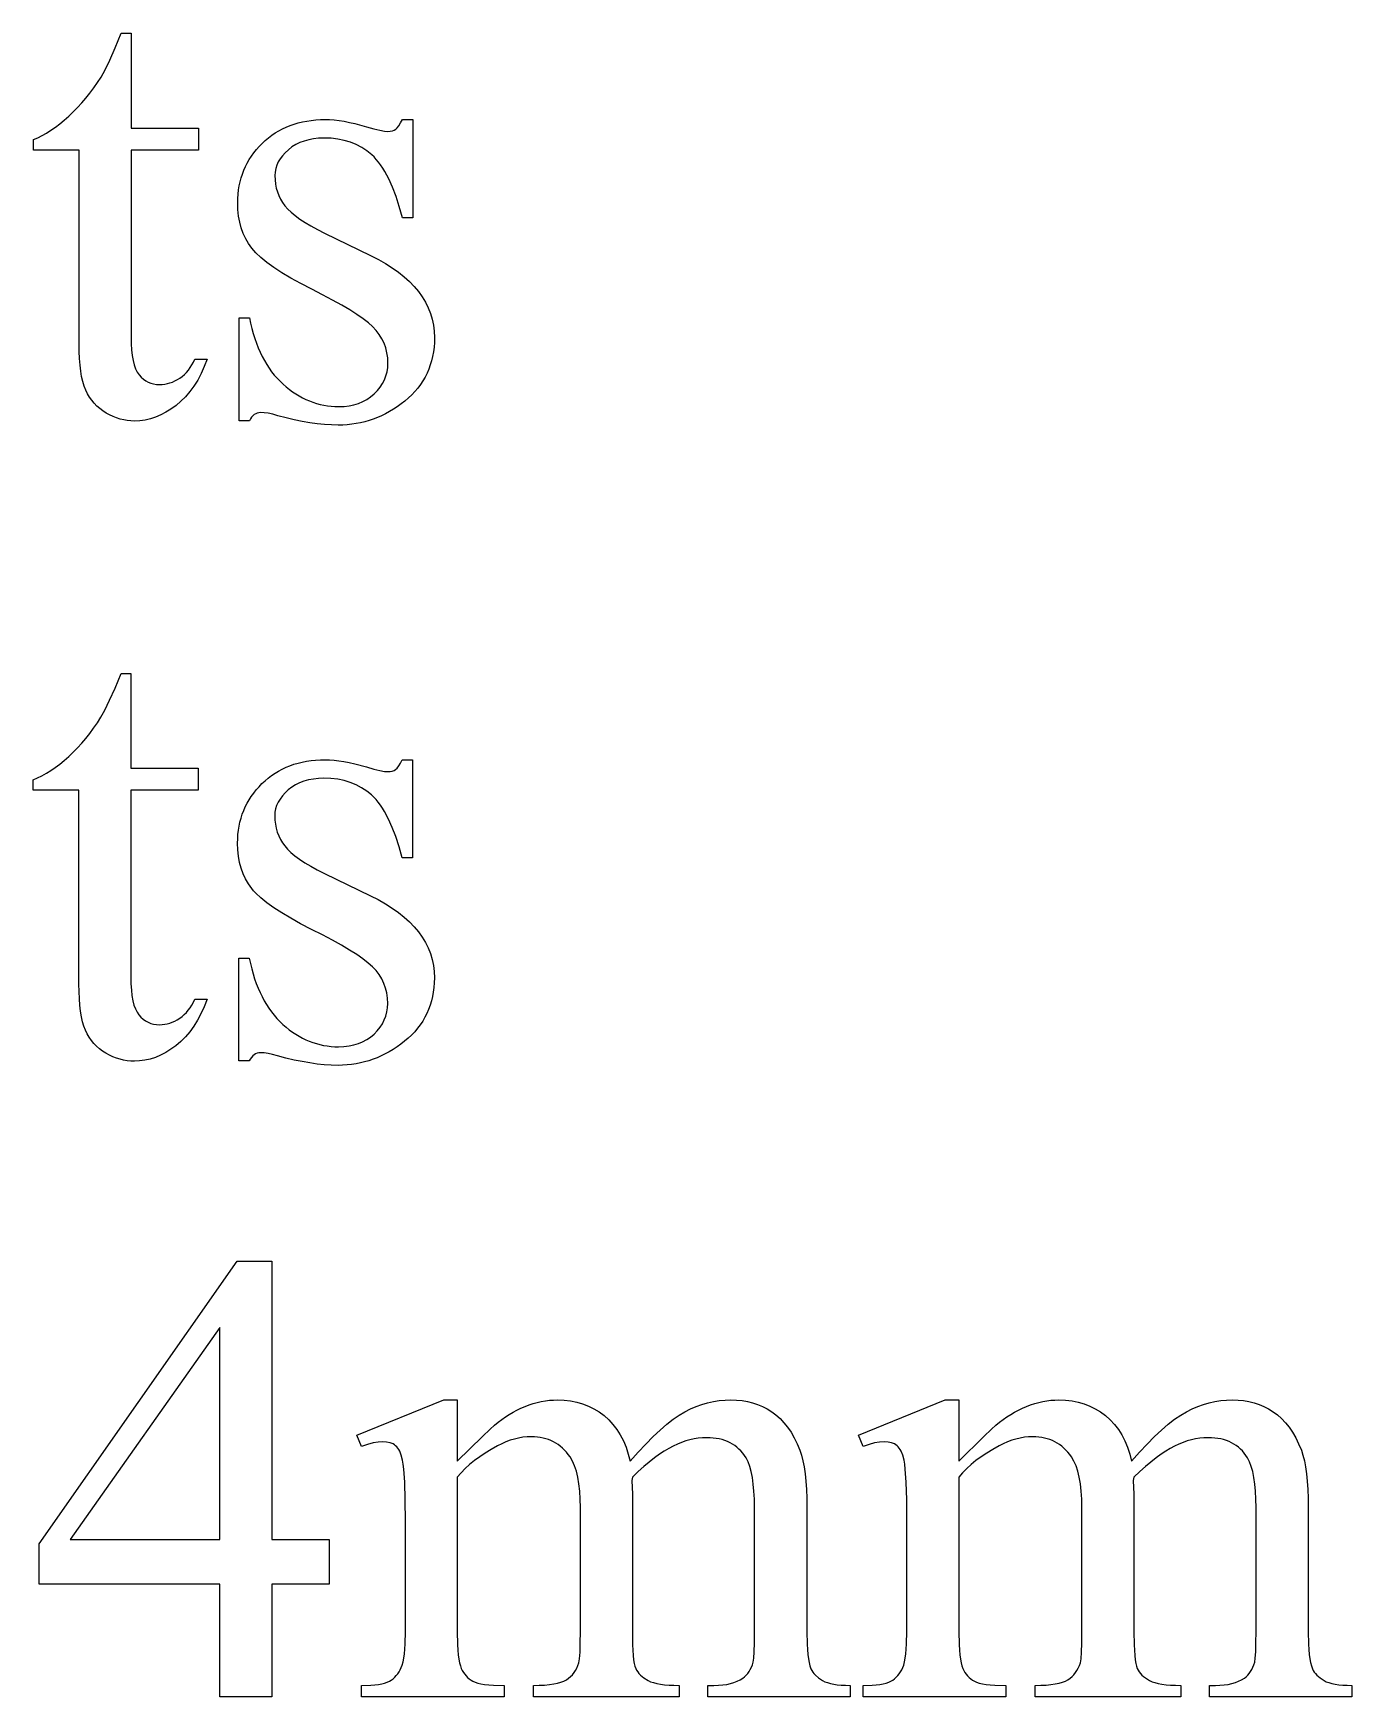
# Model space of a CAD drawing. Extents: x 9 to 960, y -397 to 558.
# Drawn here: x 550 to 611.7, y -330.8 to -252.9 of the extents above; entities that cross this region are included whole.
import ezdxf

# ---------------------------------------------------------------- set-up
doc = ezdxf.new("R2010")
doc.units = 0
doc.header["$MEASUREMENT"] = 0
for name, color, linetype in [('EXT', 1, 'CONTINUOUS'), ('INT', 5, 'CONTINUOUS'), ('POCKET_2_5MM', 3, 'CONTINUOUS')]:
    doc.layers.add(name, color=color, linetype=linetype)

msp = doc.modelspace()

# ---------------------------------------------------------------- linework, layer by layer
at = {"layer": 'EXT'}
for points in [[(554.535, -282.878), (554.535, -287.317), (557.692, -287.317), (557.692, -288.35), (554.535, -288.35), (554.535, -297.111), (554.541, -297.426), (554.559, -297.714), (554.588, -297.975), (554.629, -298.21), (554.682, -298.417), (554.747, -298.599), (554.823, -298.753), (554.912, -298.881), (555.009, -298.988), (555.113, -299.081), (555.224, -299.159), (555.341, -299.224), (555.465, -299.274), (555.596, -299.309), (555.733, -299.331), (555.878, -299.338), (555.999, -299.333), (556.119, -299.319), (556.238, -299.295), (556.357, -299.262), (556.474, -299.22), (556.591, -299.168), (556.707, -299.106), (556.822, -299.036), (556.933, -298.955), (557.037, -298.866), (557.135, -298.768), (557.227, -298.661), (557.312, -298.545), (557.391, -298.42), (557.464, -298.286), (557.529, -298.143), (558.105, -298.143), (557.969, -298.493), (557.82, -298.821), (557.657, -299.127), (557.482, -299.41), (557.292, -299.671), (557.09, -299.909), (556.874, -300.125), (556.645, -300.319), (556.408, -300.49), (556.169, -300.638), (555.928, -300.764), (555.686, -300.866), (555.442, -300.946), (555.195, -301.003), (554.947, -301.037), (554.698, -301.049), (554.528, -301.043), (554.36, -301.025), (554.193, -300.996), (554.027, -300.955), (553.861, -300.902), (553.697, -300.837), (553.533, -300.761), (553.37, -300.673), (553.213, -300.574), (553.067, -300.464), (552.931, -300.345), (552.806, -300.215), (552.692, -300.076), (552.588, -299.926), (552.494, -299.766), (552.412, -299.596), (552.339, -299.409), (552.276, -299.198), (552.223, -298.964), (552.179, -298.706), (552.145, -298.424), (552.121, -298.118), (552.107, -297.788), (552.102, -297.435), (552.102, -288.35), (549.963, -288.35), (549.963, -287.863), (550.167, -287.775), (550.371, -287.673), (550.577, -287.556), (550.784, -287.426), (550.992, -287.282), (551.201, -287.123), (551.411, -286.951), (551.622, -286.764), (551.832, -286.566), (552.035, -286.359), (552.233, -286.143), (552.424, -285.918), (552.611, -285.684), (552.791, -285.441), (552.965, -285.189), (553.134, -284.928), (553.32, -284.59), (553.54, -284.135), (553.792, -283.564), (554.078, -282.878)], [(567.736, -286.919), (567.736, -291.521), (567.249, -291.521), (567.104, -291), (566.949, -290.523), (566.784, -290.09), (566.61, -289.699), (566.425, -289.352), (566.329, -289.195), (566.23, -289.048), (566.129, -288.913), (566.026, -288.788), (565.92, -288.674), (565.811, -288.571), (565.584, -288.388), (565.342, -288.229), (565.086, -288.095), (564.814, -287.985), (564.527, -287.899), (564.225, -287.838), (563.908, -287.801), (563.577, -287.789), (563.325, -287.798), (563.085, -287.823), (562.858, -287.866), (562.644, -287.926), (562.442, -288.002), (562.252, -288.096), (562.075, -288.207), (561.91, -288.335), (561.761, -288.473), (561.633, -288.615), (561.524, -288.761), (561.434, -288.91), (561.365, -289.063), (561.315, -289.22), (561.286, -289.38), (561.276, -289.544), (561.283, -289.747), (561.305, -289.943), (561.342, -290.131), (561.394, -290.311), (561.46, -290.485), (561.541, -290.651), (561.637, -290.809), (561.748, -290.96), (561.877, -291.113), (562.035, -291.267), (562.223, -291.424), (562.441, -291.583), (562.688, -291.745), (562.965, -291.909), (563.271, -292.075), (563.606, -292.244), (565.76, -293.291), (566.122, -293.477), (566.461, -293.67), (566.777, -293.871), (567.07, -294.079), (567.339, -294.294), (567.584, -294.517), (567.806, -294.746), (568.005, -294.983), (568.181, -295.227), (568.333, -295.479), (568.461, -295.738), (568.567, -296.004), (568.648, -296.277), (568.707, -296.557), (568.742, -296.845), (568.754, -297.14), (568.748, -297.368), (568.732, -297.59), (568.705, -297.806), (568.667, -298.017), (568.618, -298.223), (568.558, -298.422), (568.487, -298.617), (568.405, -298.805), (568.313, -298.988), (568.209, -299.165), (568.095, -299.337), (567.97, -299.503), (567.834, -299.664), (567.687, -299.819), (567.529, -299.968), (567.36, -300.112), (567.184, -300.249), (567.006, -300.377), (566.826, -300.496), (566.642, -300.606), (566.456, -300.707), (566.268, -300.8), (566.077, -300.884), (565.883, -300.958), (565.687, -301.025), (565.488, -301.082), (565.287, -301.13), (565.083, -301.17), (564.876, -301.201), (564.667, -301.223), (564.455, -301.236), (564.24, -301.241), (563.925, -301.234), (563.599, -301.213), (563.261, -301.178), (562.913, -301.13), (562.553, -301.068), (562.183, -300.992), (561.801, -300.902), (561.409, -300.798), (561.176, -300.734), (560.966, -300.687), (560.778, -300.66), (560.612, -300.651), (560.53, -300.657), (560.452, -300.675), (560.378, -300.705), (560.31, -300.746), (560.246, -300.8), (560.186, -300.866), (560.131, -300.944), (560.081, -301.034), (559.594, -301.034), (559.594, -296.211), (560.081, -296.211), (560.136, -296.465), (560.196, -296.711), (560.262, -296.95), (560.335, -297.18), (560.413, -297.402), (560.497, -297.617), (560.586, -297.823), (560.682, -298.022), (560.784, -298.212), (560.891, -298.395), (561.005, -298.569), (561.124, -298.736), (561.249, -298.895), (561.38, -299.045), (561.517, -299.188), (561.659, -299.323), (561.806, -299.45), (561.955, -299.569), (562.106, -299.679), (562.259, -299.781), (562.415, -299.875), (562.573, -299.961), (562.732, -300.039), (562.895, -300.109), (563.059, -300.17), (563.225, -300.223), (563.394, -300.268), (563.565, -300.305), (563.738, -300.334), (563.913, -300.354), (564.09, -300.366), (564.27, -300.37), (564.518, -300.361), (564.755, -300.333), (564.98, -300.286), (565.194, -300.221), (565.395, -300.137), (565.585, -300.034), (565.763, -299.913), (565.929, -299.773), (566.08, -299.62), (566.21, -299.459), (566.32, -299.291), (566.41, -299.115), (566.481, -298.931), (566.531, -298.74), (566.561, -298.541), (566.571, -298.335), (566.56, -298.086), (566.526, -297.846), (566.47, -297.617), (566.392, -297.398), (566.291, -297.19), (566.168, -296.991), (566.023, -296.802), (565.855, -296.624), (565.654, -296.445), (565.409, -296.254), (565.119, -296.052), (564.784, -295.839), (564.405, -295.613), (563.982, -295.377), (563.514, -295.129), (563.001, -294.869), (562.49, -294.607), (562.024, -294.351), (561.605, -294.101), (561.232, -293.859), (560.904, -293.622), (560.623, -293.392), (560.388, -293.169), (560.288, -293.059), (560.199, -292.951), (560.044, -292.734), (559.909, -292.503), (559.795, -292.259), (559.701, -292), (559.629, -291.728), (559.577, -291.442), (559.546, -291.141), (559.535, -290.828), (559.54, -290.621), (559.553, -290.419), (559.576, -290.222), (559.607, -290.028), (559.647, -289.839), (559.696, -289.654), (559.754, -289.474), (559.821, -289.297), (559.897, -289.125), (559.982, -288.957), (560.076, -288.794), (560.178, -288.635), (560.29, -288.48), (560.411, -288.329), (560.54, -288.182), (560.678, -288.04), (560.824, -287.904), (560.975, -287.777), (561.131, -287.659), (561.292, -287.55), (561.458, -287.449), (561.63, -287.357), (561.807, -287.274), (561.989, -287.199), (562.177, -287.134), (562.369, -287.077), (562.567, -287.028), (562.771, -286.989), (562.979, -286.958), (563.193, -286.937), (563.412, -286.923), (563.636, -286.919), (563.84, -286.924), (564.055, -286.94), (564.281, -286.967), (564.517, -287.004), (564.764, -287.052), (565.021, -287.11), (565.568, -287.258), (565.913, -287.355), (566.195, -287.424), (566.414, -287.466), (566.571, -287.479), (566.682, -287.473), (566.781, -287.454), (566.867, -287.421), (566.94, -287.376), (567.009, -287.309), (567.083, -287.21), (567.164, -287.08), (567.249, -286.919)]]:
    msp.add_lwpolyline(points, close=True, dxfattribs=at)
at = {"layer": 'INT'}
for points in [[(554.543, -252.878), (554.543, -257.317), (557.699, -257.317), (557.699, -258.35), (554.543, -258.35), (554.543, -267.111), (554.549, -267.426), (554.566, -267.714), (554.596, -267.975), (554.637, -268.21), (554.69, -268.417), (554.754, -268.599), (554.831, -268.753), (554.919, -268.881), (555.016, -268.988), (555.12, -269.081), (555.231, -269.159), (555.348, -269.224), (555.473, -269.274), (555.603, -269.309), (555.741, -269.331), (555.885, -269.338), (556.006, -269.333), (556.126, -269.319), (556.246, -269.295), (556.364, -269.262), (556.482, -269.22), (556.598, -269.168), (556.714, -269.106), (556.829, -269.036), (556.94, -268.955), (557.045, -268.866), (557.143, -268.768), (557.235, -268.661), (557.32, -268.545), (557.399, -268.42), (557.471, -268.286), (557.537, -268.143), (558.112, -268.143), (557.976, -268.493), (557.827, -268.821), (557.665, -269.127), (557.489, -269.41), (557.3, -269.671), (557.097, -269.909), (556.881, -270.125), (556.652, -270.319), (556.415, -270.49), (556.176, -270.638), (555.936, -270.764), (555.693, -270.866), (555.449, -270.946), (555.203, -271.003), (554.955, -271.037), (554.705, -271.049), (554.536, -271.043), (554.368, -271.025), (554.2, -270.996), (554.034, -270.955), (553.868, -270.902), (553.704, -270.837), (553.54, -270.761), (553.378, -270.673), (553.221, -270.574), (553.074, -270.464), (552.939, -270.345), (552.813, -270.215), (552.699, -270.076), (552.595, -269.926), (552.502, -269.766), (552.419, -269.596), (552.346, -269.409), (552.283, -269.198), (552.23, -268.964), (552.187, -268.706), (552.153, -268.424), (552.129, -268.118), (552.114, -267.788), (552.109, -267.435), (552.109, -258.35), (549.971, -258.35), (549.971, -257.863), (550.174, -257.775), (550.378, -257.673), (550.584, -257.556), (550.791, -257.426), (550.999, -257.282), (551.208, -257.123), (551.418, -256.951), (551.63, -256.764), (551.839, -256.566), (552.042, -256.359), (552.24, -256.143), (552.432, -255.918), (552.618, -255.684), (552.798, -255.441), (552.973, -255.189), (553.142, -254.928), (553.328, -254.59), (553.547, -254.135), (553.8, -253.564), (554.086, -252.878)], [(567.743, -256.919), (567.743, -261.521), (567.257, -261.521), (567.112, -261), (566.957, -260.523), (566.792, -260.09), (566.617, -259.699), (566.432, -259.352), (566.336, -259.195), (566.238, -259.048), (566.137, -258.913), (566.033, -258.788), (565.927, -258.674), (565.819, -258.571), (565.592, -258.388), (565.35, -258.229), (565.093, -258.095), (564.821, -257.985), (564.534, -257.899), (564.233, -257.838), (563.916, -257.801), (563.584, -257.789), (563.332, -257.798), (563.093, -257.823), (562.866, -257.866), (562.651, -257.926), (562.449, -258.002), (562.259, -258.096), (562.082, -258.207), (561.917, -258.335), (561.769, -258.473), (561.64, -258.615), (561.531, -258.761), (561.442, -258.91), (561.372, -259.063), (561.323, -259.22), (561.293, -259.38), (561.283, -259.544), (561.291, -259.747), (561.313, -259.943), (561.35, -260.131), (561.401, -260.311), (561.468, -260.485), (561.549, -260.651), (561.645, -260.809), (561.755, -260.96), (561.884, -261.113), (562.043, -261.267), (562.231, -261.424), (562.448, -261.583), (562.695, -261.745), (562.972, -261.909), (563.278, -262.075), (563.614, -262.244), (565.767, -263.291), (566.13, -263.477), (566.469, -263.67), (566.784, -263.871), (567.077, -264.079), (567.346, -264.294), (567.591, -264.517), (567.814, -264.746), (568.013, -264.983), (568.188, -265.227), (568.34, -265.479), (568.469, -265.738), (568.574, -266.004), (568.656, -266.277), (568.714, -266.557), (568.749, -266.845), (568.761, -267.14), (568.756, -267.368), (568.739, -267.59), (568.712, -267.806), (568.674, -268.017), (568.625, -268.223), (568.565, -268.422), (568.494, -268.617), (568.413, -268.805), (568.32, -268.988), (568.217, -269.165), (568.102, -269.337), (567.977, -269.503), (567.841, -269.664), (567.694, -269.819), (567.536, -269.968), (567.367, -270.112), (567.192, -270.249), (567.014, -270.377), (566.833, -270.496), (566.65, -270.606), (566.464, -270.707), (566.275, -270.8), (566.084, -270.884), (565.89, -270.958), (565.694, -271.025), (565.495, -271.082), (565.294, -271.13), (565.09, -271.17), (564.883, -271.201), (564.674, -271.223), (564.462, -271.236), (564.248, -271.241), (563.933, -271.234), (563.606, -271.213), (563.269, -271.178), (562.92, -271.13), (562.561, -271.068), (562.19, -270.992), (561.809, -270.902), (561.416, -270.798), (561.184, -270.734), (560.973, -270.687), (560.785, -270.66), (560.619, -270.651), (560.537, -270.657), (560.459, -270.675), (560.386, -270.705), (560.317, -270.746), (560.253, -270.8), (560.194, -270.866), (560.139, -270.944), (560.088, -271.034), (559.602, -271.034), (559.602, -266.211), (560.088, -266.211), (560.143, -266.465), (560.203, -266.711), (560.27, -266.95), (560.342, -267.18), (560.42, -267.402), (560.504, -267.617), (560.594, -267.823), (560.69, -268.022), (560.791, -268.212), (560.899, -268.395), (561.012, -268.569), (561.131, -268.736), (561.256, -268.895), (561.387, -269.045), (561.524, -269.188), (561.667, -269.323), (561.813, -269.45), (561.962, -269.569), (562.113, -269.679), (562.267, -269.781), (562.422, -269.875), (562.58, -269.961), (562.74, -270.039), (562.902, -270.109), (563.066, -270.17), (563.233, -270.223), (563.401, -270.268), (563.572, -270.305), (563.745, -270.334), (563.92, -270.354), (564.098, -270.366), (564.277, -270.37), (564.526, -270.361), (564.763, -270.333), (564.988, -270.286), (565.201, -270.221), (565.402, -270.137), (565.592, -270.034), (565.77, -269.913), (565.937, -269.773), (566.087, -269.62), (566.217, -269.459), (566.328, -269.291), (566.418, -269.115), (566.488, -268.931), (566.538, -268.74), (566.568, -268.541), (566.578, -268.335), (566.567, -268.086), (566.533, -267.846), (566.478, -267.617), (566.399, -267.398), (566.299, -267.19), (566.176, -266.991), (566.03, -266.802), (565.863, -266.624), (565.662, -266.445), (565.416, -266.254), (565.126, -266.052), (564.792, -265.839), (564.413, -265.613), (563.989, -265.377), (563.521, -265.129), (563.009, -264.869), (562.497, -264.607), (562.032, -264.351), (561.612, -264.101), (561.239, -263.859), (560.912, -263.622), (560.631, -263.392), (560.395, -263.169), (560.295, -263.059), (560.206, -262.951), (560.051, -262.734), (559.916, -262.503), (559.802, -262.259), (559.709, -262), (559.636, -261.728), (559.584, -261.442), (559.553, -261.141), (559.543, -260.828), (559.547, -260.621), (559.561, -260.419), (559.583, -260.222), (559.614, -260.028), (559.654, -259.839), (559.704, -259.654), (559.762, -259.474), (559.829, -259.297), (559.904, -259.125), (559.989, -258.957), (560.083, -258.794), (560.186, -258.635), (560.297, -258.48), (560.418, -258.329), (560.547, -258.182), (560.686, -258.04), (560.831, -257.904), (560.982, -257.777), (561.138, -257.659), (561.299, -257.55), (561.466, -257.449), (561.638, -257.357), (561.814, -257.274), (561.997, -257.199), (562.184, -257.134), (562.377, -257.077), (562.575, -257.028), (562.778, -256.989), (562.986, -256.958), (563.2, -256.937), (563.419, -256.923), (563.643, -256.919), (563.847, -256.924), (564.062, -256.94), (564.288, -256.967), (564.524, -257.004), (564.771, -257.052), (565.029, -257.11), (565.575, -257.258), (565.92, -257.355), (566.202, -257.424), (566.421, -257.466), (566.578, -257.479), (566.69, -257.473), (566.788, -257.454), (566.874, -257.421), (566.947, -257.376), (567.016, -257.309), (567.091, -257.21), (567.171, -257.08), (567.257, -256.919)]]:
    msp.add_lwpolyline(points, close=True, dxfattribs=at)
at = {"layer": 'POCKET_2_5MM'}
for points in [[(563.827, -323.453), (563.827, -325.547), (561.143, -325.547), (561.143, -330.828), (558.709, -330.828), (558.709, -325.547), (550.243, -325.547), (550.243, -323.659), (559.521, -310.415), (561.143, -310.415), (561.143, -323.453)], [(558.709, -323.453), (558.709, -313.527), (551.689, -323.453)], [(569.83, -319.795), (571.003, -318.634), (571.362, -318.288), (571.571, -318.099), (571.738, -317.963), (571.909, -317.834), (572.083, -317.714), (572.26, -317.601), (572.441, -317.496), (572.624, -317.399), (572.811, -317.31), (573.001, -317.229), (573.193, -317.156), (573.384, -317.093), (573.575, -317.04), (573.765, -316.996), (573.954, -316.963), (574.144, -316.938), (574.332, -316.924), (574.521, -316.919), (574.832, -316.931), (575.133, -316.965), (575.422, -317.023), (575.701, -317.103), (575.968, -317.207), (576.224, -317.334), (576.469, -317.484), (576.704, -317.656), (576.923, -317.851), (577.123, -318.067), (577.304, -318.303), (577.467, -318.56), (577.61, -318.838), (577.735, -319.136), (577.841, -319.455), (577.928, -319.795), (578.3, -319.372), (578.658, -318.986), (579.001, -318.639), (579.329, -318.329), (579.642, -318.058), (579.941, -317.825), (580.225, -317.629), (580.494, -317.472), (580.757, -317.342), (581.021, -317.23), (581.288, -317.135), (581.556, -317.057), (581.826, -316.997), (582.098, -316.954), (582.372, -316.928), (582.647, -316.919), (582.913, -316.928), (583.171, -316.954), (583.421, -316.997), (583.663, -317.057), (583.898, -317.135), (584.126, -317.23), (584.345, -317.342), (584.558, -317.472), (584.76, -317.621), (584.953, -317.792), (585.134, -317.985), (585.304, -318.2), (585.464, -318.437), (585.613, -318.696), (585.75, -318.976), (585.878, -319.279), (585.954, -319.508), (586.02, -319.767), (586.075, -320.057), (586.121, -320.378), (586.156, -320.728), (586.182, -321.11), (586.197, -321.521), (586.202, -321.963), (586.202, -327.774), (586.214, -328.359), (586.229, -328.614), (586.25, -328.844), (586.277, -329.049), (586.31, -329.229), (586.349, -329.384), (586.394, -329.515), (586.435, -329.595), (586.483, -329.671), (586.54, -329.745), (586.604, -329.815), (586.756, -329.948), (586.94, -330.068), (587.047, -330.122), (587.17, -330.168), (587.309, -330.207), (587.463, -330.239), (587.633, -330.264), (587.819, -330.282), (588.02, -330.293), (588.237, -330.297), (588.237, -330.828), (581.571, -330.828), (581.571, -330.297), (581.851, -330.297), (582.063, -330.291), (582.262, -330.275), (582.45, -330.249), (582.625, -330.212), (582.789, -330.164), (582.941, -330.106), (583.08, -330.037), (583.208, -329.957), (583.29, -329.894), (583.366, -329.822), (583.435, -329.741), (583.499, -329.651), (583.557, -329.553), (583.609, -329.446), (583.655, -329.33), (583.695, -329.205), (583.721, -329.022), (583.739, -328.722), (583.75, -328.306), (583.754, -327.774), (583.754, -321.963), (583.747, -321.565), (583.729, -321.198), (583.698, -320.861), (583.654, -320.555), (583.598, -320.279), (583.53, -320.033), (583.449, -319.818), (583.355, -319.633), (583.281, -319.519), (583.201, -319.412), (583.115, -319.312), (583.025, -319.22), (582.928, -319.135), (582.827, -319.058), (582.719, -318.988), (582.607, -318.925), (582.489, -318.87), (582.366, -318.822), (582.237, -318.781), (582.103, -318.748), (581.963, -318.722), (581.818, -318.704), (581.668, -318.693), (581.512, -318.689), (581.316, -318.695), (581.12, -318.713), (580.924, -318.744), (580.728, -318.787), (580.532, -318.842), (580.335, -318.909), (580.138, -318.988), (579.941, -319.08), (579.739, -319.188), (579.526, -319.317), (579.303, -319.467), (579.069, -319.638), (578.825, -319.831), (578.571, -320.044), (578.306, -320.278), (578.031, -320.533), (578.001, -320.695), (578.031, -321.329), (578.031, -327.774), (578.041, -328.402), (578.07, -328.899), (578.091, -329.098), (578.118, -329.265), (578.15, -329.399), (578.186, -329.5), (578.229, -329.583), (578.28, -329.663), (578.34, -329.739), (578.409, -329.812), (578.486, -329.881), (578.572, -329.947), (578.768, -330.068), (578.885, -330.122), (579.02, -330.168), (579.174, -330.207), (579.347, -330.239), (579.539, -330.264), (579.75, -330.282), (579.98, -330.293), (580.229, -330.297), (580.229, -330.828), (573.4, -330.828), (573.4, -330.297), (573.669, -330.292), (573.916, -330.28), (574.142, -330.259), (574.346, -330.23), (574.527, -330.193), (574.687, -330.147), (574.825, -330.093), (574.941, -330.031), (575.042, -329.961), (575.135, -329.882), (575.22, -329.795), (575.297, -329.699), (575.366, -329.596), (575.426, -329.484), (575.479, -329.363), (575.524, -329.235), (575.556, -329.049), (575.579, -328.744), (575.593, -328.319), (575.597, -327.774), (575.597, -321.963), (575.59, -321.565), (575.567, -321.195), (575.529, -320.855), (575.476, -320.544), (575.407, -320.261), (575.324, -320.008), (575.225, -319.784), (575.111, -319.589), (575.027, -319.474), (574.94, -319.367), (574.849, -319.268), (574.754, -319.176), (574.655, -319.091), (574.551, -319.013), (574.444, -318.943), (574.333, -318.881), (574.217, -318.825), (574.098, -318.777), (573.974, -318.737), (573.847, -318.704), (573.715, -318.678), (573.58, -318.659), (573.44, -318.648), (573.296, -318.645), (573.098, -318.651), (572.899, -318.671), (572.701, -318.705), (572.504, -318.752), (572.307, -318.812), (572.11, -318.885), (571.914, -318.972), (571.718, -319.072), (571.421, -319.237), (571.141, -319.407), (570.879, -319.582), (570.634, -319.762), (570.407, -319.947), (570.197, -320.137), (570.005, -320.332), (569.83, -320.533), (569.83, -327.774), (569.842, -328.38), (569.856, -328.639), (569.876, -328.87), (569.902, -329.071), (569.934, -329.243), (569.972, -329.386), (570.015, -329.5), (570.064, -329.597), (570.118, -329.687), (570.178, -329.771), (570.243, -329.849), (570.314, -329.92), (570.391, -329.985), (570.473, -330.045), (570.56, -330.097), (570.662, -330.144), (570.788, -330.185), (570.936, -330.219), (571.108, -330.247), (571.303, -330.269), (571.521, -330.284), (572.028, -330.297), (572.028, -330.828), (565.347, -330.828), (565.347, -330.297), (565.776, -330.284), (565.965, -330.269), (566.136, -330.247), (566.289, -330.219), (566.425, -330.185), (566.544, -330.144), (566.645, -330.097), (566.734, -330.044), (566.818, -329.983), (566.896, -329.915), (566.969, -329.839), (567.036, -329.756), (567.098, -329.666), (567.154, -329.568), (567.205, -329.463), (567.25, -329.342), (567.289, -329.195), (567.322, -329.022), (567.349, -328.824), (567.37, -328.6), (567.385, -328.35), (567.397, -327.774), (567.397, -322.612), (567.388, -321.597), (567.364, -320.78), (567.322, -320.159), (567.295, -319.923), (567.264, -319.736), (567.205, -319.512), (567.131, -319.325), (567.089, -319.246), (567.043, -319.176), (566.993, -319.116), (566.94, -319.065), (566.882, -319.022), (566.819, -318.984), (566.678, -318.927), (566.516, -318.892), (566.335, -318.881), (566.118, -318.894), (565.881, -318.936), (565.624, -319.005), (565.347, -319.102), (565.125, -318.571), (569.196, -316.919), (569.83, -316.919)], [(593.326, -319.795), (594.499, -318.634), (594.858, -318.288), (595.066, -318.099), (595.234, -317.963), (595.405, -317.834), (595.579, -317.714), (595.756, -317.601), (595.936, -317.496), (596.12, -317.399), (596.307, -317.31), (596.497, -317.229), (596.689, -317.156), (596.88, -317.093), (597.07, -317.04), (597.26, -316.996), (597.45, -316.963), (597.639, -316.938), (597.828, -316.924), (598.016, -316.919), (598.328, -316.931), (598.628, -316.965), (598.918, -317.023), (599.196, -317.103), (599.463, -317.207), (599.72, -317.334), (599.965, -317.484), (600.199, -317.656), (600.418, -317.851), (600.619, -318.067), (600.8, -318.303), (600.962, -318.56), (601.106, -318.838), (601.231, -319.136), (601.336, -319.455), (601.423, -319.795), (601.796, -319.372), (602.153, -318.986), (602.496, -318.639), (602.824, -318.329), (603.138, -318.058), (603.437, -317.825), (603.721, -317.629), (603.99, -317.472), (604.252, -317.342), (604.517, -317.23), (604.783, -317.135), (605.052, -317.057), (605.322, -316.997), (605.594, -316.954), (605.867, -316.928), (606.143, -316.919), (606.408, -316.928), (606.666, -316.954), (606.916, -316.997), (607.159, -317.057), (607.394, -317.135), (607.621, -317.23), (607.841, -317.342), (608.053, -317.472), (608.256, -317.621), (608.448, -317.792), (608.629, -317.985), (608.8, -318.2), (608.959, -318.437), (609.108, -318.696), (609.246, -318.976), (609.373, -319.279), (609.449, -319.508), (609.515, -319.767), (609.571, -320.057), (609.617, -320.378), (609.652, -320.728), (609.677, -321.11), (609.693, -321.521), (609.698, -321.963), (609.698, -327.774), (609.71, -328.359), (609.725, -328.614), (609.746, -328.844), (609.773, -329.049), (609.805, -329.229), (609.844, -329.384), (609.889, -329.515), (609.93, -329.595), (609.979, -329.671), (610.035, -329.745), (610.1, -329.815), (610.252, -329.948), (610.435, -330.068), (610.542, -330.122), (610.666, -330.168), (610.804, -330.207), (610.959, -330.239), (611.129, -330.264), (611.315, -330.282), (611.516, -330.293), (611.733, -330.297), (611.733, -330.828), (605.066, -330.828), (605.066, -330.297), (605.347, -330.297), (605.558, -330.291), (605.758, -330.275), (605.945, -330.249), (606.121, -330.212), (606.285, -330.164), (606.436, -330.106), (606.576, -330.037), (606.704, -329.957), (606.785, -329.894), (606.861, -329.822), (606.931, -329.741), (606.995, -329.651), (607.053, -329.553), (607.105, -329.446), (607.15, -329.33), (607.19, -329.205), (607.216, -329.022), (607.235, -328.722), (607.246, -328.306), (607.249, -327.774), (607.249, -321.963), (607.243, -321.565), (607.224, -321.198), (607.193, -320.861), (607.15, -320.555), (607.094, -320.279), (607.025, -320.033), (606.944, -319.818), (606.851, -319.633), (606.776, -319.519), (606.696, -319.412), (606.611, -319.312), (606.52, -319.22), (606.424, -319.135), (606.322, -319.058), (606.215, -318.988), (606.103, -318.925), (605.985, -318.87), (605.861, -318.822), (605.732, -318.781), (605.598, -318.748), (605.459, -318.722), (605.314, -318.704), (605.163, -318.693), (605.007, -318.689), (604.812, -318.695), (604.616, -318.713), (604.42, -318.744), (604.224, -318.787), (604.027, -318.842), (603.831, -318.909), (603.634, -318.988), (603.437, -319.08), (603.234, -319.188), (603.021, -319.317), (602.798, -319.467), (602.565, -319.638), (602.321, -319.831), (602.066, -320.044), (601.802, -320.278), (601.527, -320.533), (601.497, -320.695), (601.527, -321.329), (601.527, -327.774), (601.536, -328.402), (601.565, -328.899), (601.587, -329.098), (601.614, -329.265), (601.645, -329.399), (601.681, -329.5), (601.724, -329.583), (601.776, -329.663), (601.836, -329.739), (601.904, -329.812), (601.982, -329.881), (602.067, -329.947), (602.264, -330.068), (602.38, -330.122), (602.516, -330.168), (602.67, -330.207), (602.843, -330.239), (603.035, -330.264), (603.246, -330.282), (603.476, -330.293), (603.724, -330.297), (603.724, -330.828), (596.895, -330.828), (596.895, -330.297), (597.165, -330.292), (597.412, -330.28), (597.637, -330.259), (597.841, -330.23), (598.023, -330.193), (598.183, -330.147), (598.321, -330.093), (598.437, -330.031), (598.538, -329.961), (598.631, -329.882), (598.716, -329.795), (598.792, -329.699), (598.861, -329.596), (598.922, -329.484), (598.975, -329.363), (599.019, -329.235), (599.051, -329.049), (599.074, -328.744), (599.088, -328.319), (599.093, -327.774), (599.093, -321.963), (599.085, -321.565), (599.062, -321.195), (599.024, -320.855), (598.971, -320.544), (598.903, -320.261), (598.819, -320.008), (598.72, -319.784), (598.606, -319.589), (598.523, -319.474), (598.436, -319.367), (598.345, -319.268), (598.249, -319.176), (598.15, -319.091), (598.047, -319.013), (597.94, -318.943), (597.828, -318.881), (597.713, -318.825), (597.593, -318.777), (597.47, -318.737), (597.342, -318.704), (597.211, -318.678), (597.075, -318.659), (596.936, -318.648), (596.792, -318.645), (596.593, -318.651), (596.395, -318.671), (596.197, -318.705), (595.999, -318.752), (595.802, -318.812), (595.606, -318.885), (595.41, -318.972), (595.214, -319.072), (594.917, -319.237), (594.637, -319.407), (594.375, -319.582), (594.13, -319.762), (593.903, -319.947), (593.693, -320.137), (593.501, -320.332), (593.326, -320.533), (593.326, -327.774), (593.337, -328.38), (593.352, -328.639), (593.372, -328.87), (593.398, -329.071), (593.43, -329.243), (593.467, -329.386), (593.51, -329.5), (593.559, -329.597), (593.614, -329.687), (593.673, -329.771), (593.739, -329.849), (593.81, -329.92), (593.886, -329.985), (593.968, -330.045), (594.056, -330.097), (594.158, -330.144), (594.283, -330.185), (594.432, -330.219), (594.604, -330.247), (594.799, -330.269), (595.017, -330.284), (595.524, -330.297), (595.524, -330.828), (588.842, -330.828), (588.842, -330.297), (589.272, -330.284), (589.46, -330.269), (589.631, -330.247), (589.785, -330.219), (589.921, -330.185), (590.039, -330.144), (590.14, -330.097), (590.23, -330.044), (590.313, -329.983), (590.392, -329.915), (590.465, -329.839), (590.532, -329.756), (590.594, -329.666), (590.65, -329.568), (590.701, -329.463), (590.746, -329.342), (590.784, -329.195), (590.817, -329.022), (590.844, -328.824), (590.865, -328.6), (590.88, -328.35), (590.892, -327.774), (590.892, -322.612), (590.884, -321.597), (590.859, -320.78), (590.818, -320.159), (590.791, -319.923), (590.76, -319.736), (590.701, -319.512), (590.627, -319.325), (590.584, -319.246), (590.538, -319.176), (590.489, -319.116), (590.435, -319.065), (590.377, -319.022), (590.314, -318.984), (590.173, -318.927), (590.012, -318.892), (589.83, -318.881), (589.614, -318.894), (589.377, -318.936), (589.12, -319.005), (588.842, -319.102), (588.621, -318.571), (592.692, -316.919), (593.326, -316.919)]]:
    msp.add_lwpolyline(points, close=True, dxfattribs=at)

doc.saveas('drawing.dxf')
